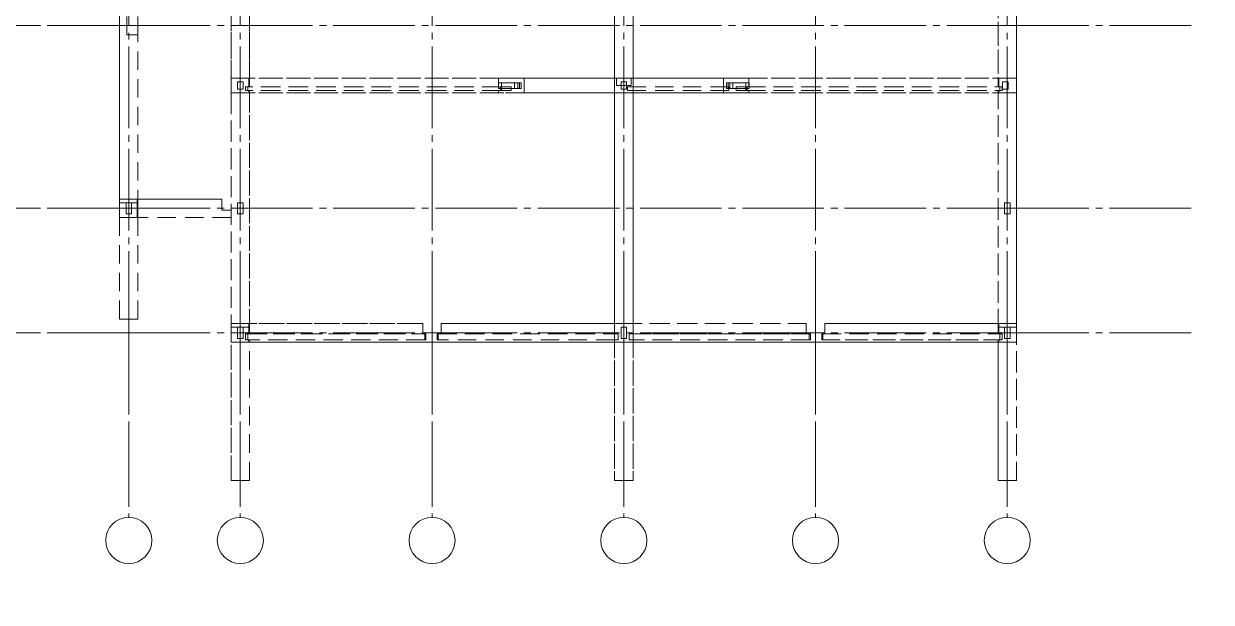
# Model space of a CAD drawing. Header units: millimetres. Extents: x 0 to 10500, y 0 to 297.
# Drawn here: x 5093.1 to 5350.8, y 0 to 125.4 of the extents above; entities that cross this region are included whole.
import ezdxf

# ---------------------------------------------------------------- set-up
doc = ezdxf.new("R2010")
doc.units = ezdxf.units.MM
for name, pattern in [('K5LT_AXLED', [22.1875, 17.6875, -1.5, 1.5, -1.5]), ('K5LT_DASHED', [6, 4, -2]), ('K5LT_THIN', [0])]:
    doc.linetypes.add(name, pattern=pattern)
doc.layers.add('Системный слой', color=7, linetype='Continuous')
doc.styles.add('KTEXTSTYLE', font='GOST_AU.SHX', dxfattribs={"width": 0.96, "height": 5})

# ---------------------------------------------------------------- blocks, each defined once
blk = doc.blocks.new('U316')
at = {"layer": 'Системный слой', "color": 30, "linetype": 'K5LT_AXLED', "lineweight": 18}
for p, q in [((5095.91, 58.4), (5075.91, 58.4)), ((5115.91, 58.4), (5095.91, 58.4)), ((5115.91, 58.4), (5306.51, 58.4)), ((5306.51, 58.4), (5346.51, 58.4))]:
    blk.add_line(p, q, dxfattribs=at)
blk = doc.blocks.new('U317')
at = {"layer": 'Системный слой', "color": 30, "linetype": 'K5LT_AXLED', "lineweight": 18}
for p, q in [((5095.91, 85.4), (5075.91, 85.4)), ((5115.91, 85.4), (5095.91, 85.4)), ((5115.91, 85.4), (5306.51, 85.4)), ((5306.51, 85.4), (5346.51, 85.4))]:
    blk.add_line(p, q, dxfattribs=at)
blk = doc.blocks.new('U318')
at = {"layer": 'Системный слой', "color": 30, "linetype": 'K5LT_AXLED', "lineweight": 18}
for p, q in [((5095.91, 125), (5075.91, 125)), ((5115.91, 125), (5095.91, 125)), ((5115.91, 125), (5306.51, 125)), ((5306.51, 125), (5346.51, 125))]:
    blk.add_line(p, q, dxfattribs=at)
blk = doc.blocks.new('U324')
at = {"layer": 'Системный слой', "color": 30, "linetype": 'K5LT_AXLED', "lineweight": 18}
for p, q in [((5115.91, 58.4), (5115.91, 250.2)), ((5115.91, 58.4), (5115.91, 38.4)), ((5115.91, 38.4), (5115.91, 18.4))]:
    blk.add_line(p, q, dxfattribs=at)
at = {"layer": 'Системный слой', "color": 7, "linetype": 'K5LT_THIN', "lineweight": 18}
blk.add_arc((5115.91, 13.4), 5, 0, 360, dxfattribs=at)
blk = doc.blocks.new('U325')
at = {"layer": 'Системный слой', "color": 30, "linetype": 'K5LT_AXLED', "lineweight": 18}
for p, q in [((5140.11, 58.4), (5140.11, 250.2)), ((5140.11, 58.4), (5140.11, 38.4)), ((5140.11, 38.4), (5140.11, 18.4))]:
    blk.add_line(p, q, dxfattribs=at)
at = {"layer": 'Системный слой', "color": 7, "linetype": 'K5LT_THIN', "lineweight": 18}
blk.add_arc((5140.11, 13.4), 5, 0, 360, dxfattribs=at)
blk = doc.blocks.new('U326')
at = {"layer": 'Системный слой', "color": 30, "linetype": 'K5LT_AXLED', "lineweight": 18}
for p, q in [((5181.71, 58.4), (5181.71, 250.2)), ((5181.71, 58.4), (5181.71, 38.4)), ((5181.71, 38.4), (5181.71, 18.4))]:
    blk.add_line(p, q, dxfattribs=at)
at = {"layer": 'Системный слой', "color": 7, "linetype": 'K5LT_THIN', "lineweight": 18}
blk.add_arc((5181.71, 13.4), 5, 0, 360, dxfattribs=at)
blk = doc.blocks.new('U327')
at = {"layer": 'Системный слой', "color": 30, "linetype": 'K5LT_AXLED', "lineweight": 18}
for p, q in [((5223.31, 58.4), (5223.31, 250.2)), ((5223.31, 58.4), (5223.31, 38.4)), ((5223.31, 38.4), (5223.31, 18.4))]:
    blk.add_line(p, q, dxfattribs=at)
at = {"layer": 'Системный слой', "color": 7, "linetype": 'K5LT_THIN', "lineweight": 18}
blk.add_arc((5223.31, 13.4), 5, 0, 360, dxfattribs=at)
blk = doc.blocks.new('U328')
at = {"layer": 'Системный слой', "color": 30, "linetype": 'K5LT_AXLED', "lineweight": 18}
for p, q in [((5264.91, 58.4), (5264.91, 250.2)), ((5264.91, 58.4), (5264.91, 38.4)), ((5264.91, 38.4), (5264.91, 18.4))]:
    blk.add_line(p, q, dxfattribs=at)
at = {"layer": 'Системный слой', "color": 7, "linetype": 'K5LT_THIN', "lineweight": 18}
blk.add_arc((5264.91, 13.4), 5, 0, 360, dxfattribs=at)
blk = doc.blocks.new('U329')
at = {"layer": 'Системный слой', "color": 30, "linetype": 'K5LT_AXLED', "lineweight": 18}
for p, q in [((5306.51, 58.4), (5306.51, 250.2)), ((5306.51, 58.4), (5306.51, 38.4)), ((5306.51, 38.4), (5306.51, 18.4))]:
    blk.add_line(p, q, dxfattribs=at)
at = {"layer": 'Системный слой', "color": 7, "linetype": 'K5LT_THIN', "lineweight": 18}
blk.add_arc((5306.51, 13.4), 5, 0, 360, dxfattribs=at)
blk = doc.blocks.new('U315')
at = {"layer": 'Системный слой'}
for name in ['U324', 'U325', 'U326', 'U327', 'U328', 'U329', 'U318', 'U317', 'U316']:
    blk.add_blockref(name, (0, 0), dxfattribs=at)
blk = doc.blocks.new('U331')
at = {"layer": 'Системный слой', "color": 7, "linetype": 'K5LT_DASHED', "lineweight": 18}
for p, q in [((5113.91, 249), (5113.91, 86.6)), ((5308.51, 209.8), (5308.51, 26.4)), ((5304.51, 203.8), (5304.51, 111.72)), ((5304.51, 196.6), (5304.51, 113.6)), ((5308.51, 113.6), (5308.51, 196.6)), ((5113.91, 61.4), (5113.91, 183.2)), ((5221.31, 58.16), (5221.31, 166.4)), ((5221.31, 166.4), (5221.31, 26.4)), ((5117.91, 161.4), (5117.91, 86.6)), ((5225.31, 58.16), (5225.31, 160.4)), ((5225.31, 160.4), (5225.31, 26.4)), ((5115.51, 127), (5115.51, 123)), ((5117.91, 127), (5117.91, 123)), ((5138.11, 127.8), (5138.11, 26.4)), ((5138.11, 113.6), (5138.11, 127)), ((5142.11, 113.6), (5142.11, 127.8)), ((5142.11, 111.72), (5142.11, 127.8)), ((5117.91, 123), (5115.51, 123)), ((5117.91, 61.4), (5117.91, 123)), ((5138.11, 113.6), (5142.11, 113.6)), ((5138.11, 113.6), (5138.11, 110.4)), ((5142.11, 111.72), (5142.11, 113.6)), ((5201.67, 113.6), (5196.16, 113.6)), ((5196.16, 113.6), (5196.16, 111.72)), ((5196.16, 113.6), (5221.71, 113.6)), ((5201.67, 113.6), (5201.67, 110.4)), ((5201.67, 113.6), (5221.71, 113.6)), ((5221.71, 112), (5221.71, 113.6)), ((5244.96, 113.6), (5224.91, 113.6)), ((5224.91, 113.6), (5224.91, 112)), ((5250.46, 113.6), (5224.91, 113.6)), ((5244.96, 110.4), (5244.96, 113.6)), ((5244.96, 113.6), (5250.46, 113.6)), ((5250.46, 113.6), (5250.46, 111.72)), ((5304.51, 111.72), (5304.51, 113.6)), ((5304.51, 113.6), (5308.51, 113.6)), ((5308.51, 110.4), (5308.51, 113.6)), ((5140.71, 112.8), (5139.51, 112.8)), ((5139.51, 112.8), (5139.51, 111.2)), ((5140.71, 111.2), (5139.51, 111.2)), ((5140.71, 111.2), (5140.71, 112.8)), ((5141.71, 111.72), (5142.11, 111.72)), ((5141.71, 111.72), (5141.71, 110.92)), ((5141.71, 110.92), (5142.11, 110.92)), ((5142.11, 110.4), (5142.11, 110.92)), ((5142.11, 58.16), (5142.11, 110.92)), ((5196.11, 112.6), (5199.63, 112.6)), ((5196.11, 112.6), (5196.11, 111.4)), ((5196.11, 112.6), (5196.81, 112.6)), ((5196.11, 111.4), (5196.81, 111.4)), ((5196.11, 111.4), (5199.63, 111.4)), ((5196.71, 111.72), (5196.16, 111.72)), ((5196.16, 111.72), (5198.91, 111.72)), ((5196.71, 110.92), (5196.16, 110.92)), ((5198.91, 110.92), (5196.16, 110.92)), ((5196.16, 110.92), (5196.16, 110.4)), ((5196.71, 110.92), (5196.71, 111.72)), ((5198.91, 111.72), (5196.71, 111.72)), ((5196.71, 110.92), (5198.91, 110.92)), ((5201.02, 112.6), (5196.81, 112.6)), ((5196.81, 112.6), (5196.81, 111.4)), ((5196.81, 111.4), (5201.02, 111.4)), ((5198.91, 110.92), (5198.91, 111.72)), ((5199.63, 112.6), (5200.68, 112.6)), ((5199.63, 112.6), (5199.63, 111.4)), ((5200.68, 111.4), (5199.63, 111.4)), ((5200.68, 112.6), (5201.02, 112.6)), ((5200.68, 112.6), (5200.68, 111.4)), ((5201.02, 111.4), (5200.68, 111.4)), ((5201.02, 112.6), (5201.02, 111.4)), ((5224.91, 112), (5221.71, 112)), ((5222.71, 112.8), (5223.91, 112.8)), ((5222.71, 112.8), (5222.71, 111.2)), ((5223.91, 111.2), (5222.71, 111.2)), ((5223.91, 112.8), (5223.91, 111.2)), ((5224.11, 110.92), (5224.11, 111.72)), ((5246.11, 111.72), (5224.11, 111.72)), ((5224.11, 110.92), (5246.11, 110.92)), ((5249.82, 112.6), (5245.61, 112.6)), ((5245.61, 112.6), (5245.95, 112.6)), ((5245.61, 112.6), (5245.61, 111.4)), ((5245.95, 111.4), (5245.61, 111.4)), ((5245.61, 111.4), (5249.82, 111.4)), ((5245.95, 112.6), (5247, 112.6)), ((5245.95, 112.6), (5245.95, 111.4)), ((5247, 111.4), (5245.95, 111.4)), ((5246.11, 110.92), (5246.11, 111.72)), ((5250.52, 112.6), (5247, 112.6)), ((5247, 112.6), (5247, 111.4)), ((5250.52, 111.4), (5247, 111.4)), ((5247.71, 110.92), (5247.71, 111.72)), ((5249.91, 111.72), (5247.71, 111.72)), ((5250.46, 111.72), (5247.71, 111.72)), ((5247.71, 110.92), (5250.46, 110.92)), ((5247.71, 110.92), (5249.91, 110.92)), ((5250.52, 112.6), (5249.82, 112.6)), ((5249.82, 112.6), (5249.82, 111.4)), ((5250.52, 111.4), (5249.82, 111.4)), ((5249.91, 110.92), (5249.91, 111.72)), ((5249.91, 111.72), (5250.46, 111.72)), ((5250.46, 110.92), (5249.91, 110.92)), ((5250.46, 110.92), (5250.46, 110.4)), ((5250.52, 112.6), (5250.52, 111.4)), ((5304.51, 111.72), (5304.91, 111.72)), ((5304.51, 110.4), (5304.51, 110.92)), ((5304.51, 110.92), (5304.91, 110.92)), ((5304.51, 110.92), (5304.51, 58.16)), ((5304.91, 111.72), (5304.91, 110.92)), ((5306.71, 112.8), (5305.51, 112.8)), ((5305.51, 112.8), (5305.51, 111.2)), ((5306.71, 111.2), (5305.51, 111.2)), ((5306.71, 111.2), (5306.71, 112.8)), ((5138.11, 110.4), (5138.11, 59.6)), ((5138.11, 110.4), (5142.11, 110.4)), ((5142.11, 59.6), (5142.11, 110.4)), ((5201.67, 110.4), (5196.16, 110.4)), ((5250.46, 110.4), (5196.16, 110.4)), ((5201.67, 110.4), (5244.96, 110.4)), ((5244.96, 110.4), (5250.46, 110.4)), ((5304.51, 110.4), (5308.51, 110.4)), ((5304.51, 59.6), (5304.51, 110.4)), ((5308.51, 59.6), (5308.51, 110.4)), ((5117.91, 86.6), (5113.91, 86.6)), ((5113.91, 86.6), (5113.91, 83.4)), ((5116.51, 86.6), (5115.31, 86.6)), ((5115.31, 86.6), (5115.31, 84.2)), ((5116.51, 84.2), (5116.51, 86.6)), ((5117.91, 86.6), (5117.91, 83.4)), ((5140.71, 86.6), (5139.51, 86.6)), ((5139.51, 86.6), (5139.51, 84.2)), ((5140.71, 84.2), (5140.71, 86.6)), ((5305.91, 86.6), (5307.11, 86.6)), ((5305.91, 86.6), (5305.91, 84.2)), ((5307.11, 84.2), (5307.11, 86.6)), ((5117.91, 83.4), (5113.91, 83.4)), ((5113.91, 61.4), (5113.91, 83.4)), ((5116.51, 84.2), (5115.31, 84.2)), ((5117.91, 83.4), (5117.91, 61.4)), ((5140.71, 84.2), (5139.51, 84.2)), ((5305.91, 84.2), (5307.11, 84.2)), ((5117.91, 61.4), (5113.91, 61.4)), ((5138.11, 59.6), (5142.11, 59.6)), ((5138.11, 59.6), (5138.11, 56.4)), ((5140.71, 59.6), (5139.51, 59.6)), ((5139.51, 59.6), (5139.51, 57.2)), ((5140.71, 57.2), (5140.71, 59.6)), ((5142.11, 59.6), (5142.11, 58.16)), ((5222.71, 59.6), (5223.91, 59.6)), ((5222.71, 59.6), (5222.71, 57.2)), ((5223.91, 59.6), (5223.91, 57.2)), ((5304.51, 58.16), (5304.51, 59.6)), ((5304.51, 59.6), (5308.51, 59.6)), ((5307.11, 59.6), (5305.91, 59.6)), ((5305.91, 59.6), (5305.91, 57.2)), ((5307.11, 59.6), (5307.11, 57.2)), ((5308.51, 59.6), (5308.51, 56.4)), ((5140.71, 57.2), (5139.51, 57.2)), ((5141.71, 58.16), (5142.11, 58.16)), ((5141.71, 58.16), (5141.71, 56.92)), ((5141.71, 56.92), (5142.11, 56.92)), ((5142.11, 56.4), (5142.11, 56.92)), ((5142.11, 26.4), (5142.11, 56.92)), ((5221.31, 58.16), (5222.11, 58.16)), ((5221.31, 58.16), (5221.31, 56.92)), ((5222.11, 56.92), (5221.31, 56.92)), ((5221.31, 56.92), (5221.31, 26.4)), ((5222.11, 58.16), (5222.11, 56.92)), ((5223.91, 57.2), (5222.71, 57.2)), ((5224.51, 56.92), (5224.51, 58.16)), ((5224.51, 58.16), (5225.31, 58.16)), ((5225.31, 56.92), (5224.51, 56.92)), ((5225.31, 56.92), (5225.31, 58.16)), ((5225.31, 56.92), (5225.31, 26.4)), ((5304.51, 58.16), (5304.91, 58.16)), ((5304.51, 56.4), (5304.51, 56.92)), ((5304.51, 56.92), (5304.91, 56.92)), ((5304.51, 56.92), (5304.51, 26.4)), ((5304.91, 58.16), (5304.91, 56.92)), ((5305.91, 57.2), (5307.11, 57.2)), ((5138.11, 26.4), (5138.11, 56.4)), ((5142.11, 56.4), (5138.11, 56.4)), ((5142.11, 26.4), (5142.11, 56.4)), ((5304.51, 56.4), (5308.51, 56.4)), ((5304.51, 26.4), (5304.51, 56.4)), ((5308.51, 26.4), (5308.51, 56.4)), ((5138.11, 26.4), (5142.11, 26.4)), ((5225.31, 26.4), (5221.31, 26.4)), ((5304.51, 26.4), (5308.51, 26.4))]:
    blk.add_line(p, q, dxfattribs=at)
blk = doc.blocks.new('U344')
at = {"layer": 'Системный слой', "color": 7, "linetype": 'K5LT_DASHED', "lineweight": 18}
for p, q in [((5138.11, 110.4), (5138.11, 113.6)), ((5138.11, 113.6), (5223.31, 113.6)), ((5138.11, 113.6), (5141.93, 113.6)), ((5221.31, 113.6), (5141.93, 113.6)), ((5141.93, 111.72), (5141.93, 113.6)), ((5221.31, 113.6), (5221.31, 110.4)), ((5221.31, 113.6), (5223.31, 113.6)), ((5223.31, 110.4), (5223.31, 113.6)), ((5225.31, 113.6), (5223.31, 113.6)), ((5223.31, 113.6), (5223.31, 110.4)), ((5308.51, 113.6), (5223.31, 113.6)), ((5225.31, 113.6), (5225.31, 110.4)), ((5225.31, 113.6), (5304.69, 113.6)), ((5304.69, 111.72), (5304.69, 113.6)), ((5308.51, 113.6), (5304.69, 113.6)), ((5308.51, 113.6), (5308.51, 110.4)), ((5196.58, 111.72), (5141.25, 111.72)), ((5141.25, 110.92), (5141.25, 111.72)), ((5141.25, 111.72), (5141.93, 111.72)), ((5196.58, 110.92), (5141.25, 110.92)), ((5141.25, 110.92), (5141.93, 110.92)), ((5196.81, 111.72), (5141.93, 111.72)), ((5196.81, 110.92), (5141.93, 110.92)), ((5141.93, 110.92), (5141.93, 110.4)), ((5196.81, 112.6), (5196.11, 112.6)), ((5196.11, 112.6), (5196.11, 111.4)), ((5196.11, 112.6), (5200.32, 112.6)), ((5196.58, 111.4), (5196.11, 111.4)), ((5196.11, 111.4), (5200.32, 111.4)), ((5196.58, 111.4), (5196.58, 111.72)), ((5196.58, 111.72), (5196.81, 111.72)), ((5196.81, 111.4), (5196.58, 111.4)), ((5196.58, 110.92), (5196.58, 111.4)), ((5196.81, 110.92), (5196.58, 110.92)), ((5196.81, 112.6), (5201.02, 112.6)), ((5196.81, 112.6), (5196.81, 111.72)), ((5196.81, 111.4), (5196.81, 110.92)), ((5196.81, 111.4), (5201.02, 111.4)), ((5201.02, 112.6), (5200.32, 112.6)), ((5200.32, 112.6), (5200.32, 111.4)), ((5201.02, 111.4), (5200.32, 111.4)), ((5201.02, 111.4), (5201.02, 112.6)), ((5249.82, 112.6), (5245.61, 112.6)), ((5245.61, 112.6), (5245.61, 111.4)), ((5245.61, 112.6), (5246.31, 112.6)), ((5249.82, 111.4), (5245.61, 111.4)), ((5245.61, 111.4), (5246.31, 111.4)), ((5250.52, 112.6), (5246.31, 112.6)), ((5246.31, 111.4), (5246.31, 112.6)), ((5250.52, 111.4), (5246.31, 111.4)), ((5250.52, 112.6), (5249.82, 112.6)), ((5249.82, 112.6), (5249.82, 111.72)), ((5249.82, 111.72), (5250.05, 111.72)), ((5249.82, 111.72), (5304.69, 111.72)), ((5249.82, 110.92), (5249.82, 111.4)), ((5249.82, 111.4), (5250.05, 111.4)), ((5249.82, 110.92), (5304.69, 110.92)), ((5249.82, 110.92), (5250.05, 110.92)), ((5250.05, 111.4), (5250.05, 111.72)), ((5250.05, 111.72), (5305.37, 111.72)), ((5250.05, 111.4), (5250.05, 110.92)), ((5250.05, 111.4), (5250.52, 111.4)), ((5250.05, 110.92), (5305.37, 110.92)), ((5250.52, 111.4), (5250.52, 112.6)), ((5305.37, 111.72), (5304.69, 111.72)), ((5305.37, 110.92), (5304.69, 110.92)), ((5304.69, 110.92), (5304.69, 110.4)), ((5305.37, 110.92), (5305.37, 111.72)), ((5138.11, 110.4), (5141.93, 110.4)), ((5138.11, 110.4), (5223.31, 110.4)), ((5221.31, 110.4), (5141.93, 110.4)), ((5221.31, 110.4), (5223.31, 110.4)), ((5225.31, 110.4), (5223.31, 110.4)), ((5308.51, 110.4), (5223.31, 110.4)), ((5225.31, 110.4), (5304.69, 110.4)), ((5308.51, 110.4), (5304.69, 110.4)), ((5117.71, 87.4), (5113.91, 87.4)), ((5113.91, 83.4), (5113.91, 87.4)), ((5136.11, 87.4), (5113.91, 87.4)), ((5117.71, 87.4), (5117.71, 83.4)), ((5117.71, 87.4), (5136.11, 87.4)), ((5136.11, 85), (5136.11, 87.4)), ((5138.11, 83.4), (5113.91, 83.4)), ((5117.71, 83.4), (5113.91, 83.4)), ((5138.11, 83.4), (5117.71, 83.4)), ((5138.11, 85), (5136.11, 85)), ((5138.11, 85), (5138.11, 83.4)), ((5141.93, 60.4), (5138.11, 60.4)), ((5138.11, 60.4), (5138.11, 56.4)), ((5138.11, 60.4), (5179.71, 60.4)), ((5179.71, 60.4), (5141.93, 60.4)), ((5141.93, 60.4), (5141.93, 58.16)), ((5179.71, 60.4), (5179.71, 58.4)), ((5221.31, 60.4), (5183.71, 60.4)), ((5183.71, 60.4), (5183.71, 58.4)), ((5183.71, 60.4), (5223.31, 60.4)), ((5221.31, 60.4), (5221.31, 58.16)), ((5223.31, 60.4), (5221.31, 60.4)), ((5221.31, 60.4), (5221.31, 56.4)), ((5223.31, 60.4), (5223.31, 56.4)), ((5223.31, 60.4), (5223.31, 56.4)), ((5223.31, 60.4), (5225.31, 60.4)), ((5223.31, 60.4), (5262.91, 60.4)), ((5262.91, 60.4), (5225.31, 60.4)), ((5225.31, 60.4), (5225.31, 58.16)), ((5225.31, 60.4), (5225.31, 56.4)), ((5262.91, 60.4), (5262.91, 58.4)), ((5304.69, 60.4), (5266.91, 60.4)), ((5266.91, 60.4), (5266.91, 58.4)), ((5266.91, 60.4), (5308.51, 60.4)), ((5304.69, 60.4), (5304.69, 58.16)), ((5304.69, 60.4), (5308.51, 60.4)), ((5308.51, 60.4), (5308.51, 56.4)), ((5141.25, 56.92), (5141.25, 58.16)), ((5141.25, 58.16), (5180.13, 58.16)), ((5141.25, 58.16), (5141.93, 58.16)), ((5180.13, 56.92), (5141.25, 56.92)), ((5141.25, 56.92), (5141.93, 56.92)), ((5141.93, 58.16), (5180.36, 58.16)), ((5180.36, 56.92), (5141.93, 56.92)), ((5141.93, 56.92), (5141.93, 56.4)), ((5183.71, 58.4), (5179.71, 58.4)), ((5180.13, 56.92), (5180.13, 58.16)), ((5180.13, 58.16), (5180.36, 58.16)), ((5180.13, 56.92), (5180.36, 56.92)), ((5180.36, 58.16), (5180.36, 56.92)), ((5182.83, 58.16), (5221.31, 58.16)), ((5182.83, 58.16), (5183.07, 58.16)), ((5182.83, 58.16), (5182.83, 56.92)), ((5221.31, 56.92), (5182.83, 56.92)), ((5182.83, 56.92), (5183.07, 56.92)), ((5183.07, 58.16), (5221.31, 58.16)), ((5183.07, 58.16), (5183.07, 56.92)), ((5221.31, 56.92), (5183.07, 56.92)), ((5221.31, 58.16), (5221.31, 56.92)), ((5221.31, 56.92), (5221.31, 56.4)), ((5225.31, 58.16), (5263.8, 58.16)), ((5225.31, 58.16), (5225.31, 56.92)), ((5263.56, 58.16), (5225.31, 58.16)), ((5263.8, 56.92), (5225.31, 56.92)), ((5263.56, 56.92), (5225.31, 56.92)), ((5225.31, 56.92), (5225.31, 56.4)), ((5262.91, 58.4), (5266.91, 58.4)), ((5263.8, 58.16), (5263.56, 58.16)), ((5263.56, 58.16), (5263.56, 56.92)), ((5263.8, 56.92), (5263.56, 56.92)), ((5263.8, 58.16), (5263.8, 56.92)), ((5266.5, 58.16), (5266.27, 58.16)), ((5266.27, 58.16), (5304.69, 58.16)), ((5266.27, 58.16), (5266.27, 56.92)), ((5266.5, 56.92), (5266.27, 56.92)), ((5266.27, 56.92), (5304.69, 56.92)), ((5266.5, 56.92), (5266.5, 58.16)), ((5266.5, 58.16), (5305.37, 58.16)), ((5305.37, 56.92), (5266.5, 56.92)), ((5305.37, 58.16), (5304.69, 58.16)), ((5305.37, 56.92), (5304.69, 56.92)), ((5304.69, 56.92), (5304.69, 56.4)), ((5305.37, 56.92), (5305.37, 58.16)), ((5141.93, 56.4), (5138.11, 56.4)), ((5138.11, 56.4), (5223.31, 56.4)), ((5141.93, 56.4), (5221.31, 56.4)), ((5221.31, 56.4), (5223.31, 56.4)), ((5308.51, 56.4), (5223.31, 56.4)), ((5223.31, 56.4), (5225.31, 56.4)), ((5304.69, 56.4), (5225.31, 56.4)), ((5308.51, 56.4), (5304.69, 56.4))]:
    blk.add_line(p, q, dxfattribs=at)

msp = doc.modelspace()

# ---------------------------------------------------------------- block references
at = {"layer": 'Системный слой'}
for name in ['U315', 'U331', 'U344']:
    msp.add_blockref(name, (0, 0), dxfattribs=at)

doc.saveas('drawing.dxf')
